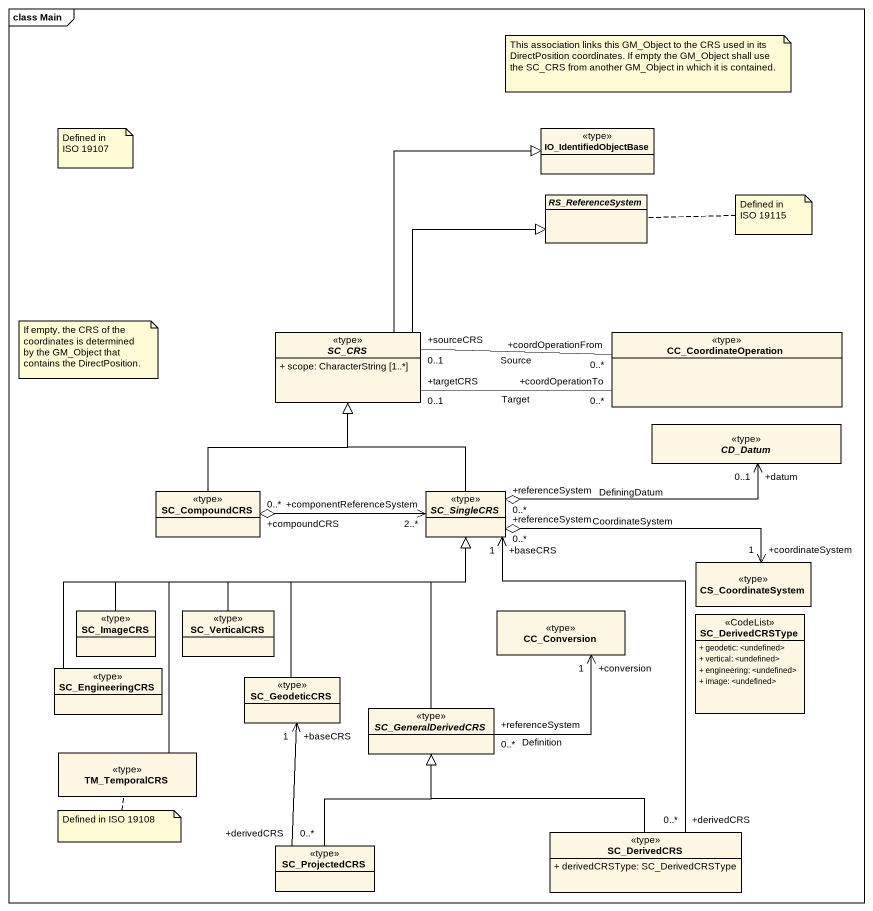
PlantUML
@startuml
mainframe class Main
hide circle
hide empty members
skinparam classAttributeIconSize 0
class IO_IdentifiedObjectBase <<type>>
abstract class RS_ReferenceSystem
abstract class SC_CRS <<type>> {
  + scope: CharacterString [1..*]
}
class CC_CoordinateOperation <<type>>
abstract class CD_Datum <<type>>
class SC_CompoundCRS <<type>>
abstract class SC_SingleCRS <<type>>
class CS_CoordinateSystem <<type>>
class SC_ImageCRS <<type>>
class SC_VerticalCRS <<type>>
class CC_Conversion <<type>>
class SC_DerivedCRSType <<CodeList>> {
  + geodetic: <undefined>
  + vertical: <undefined>
  + engineering: <undefined>
  + image: <undefined>
}
class SC_EngineeringCRS <<type>>
class SC_GeodeticCRS <<type>>
abstract class SC_GeneralDerivedCRS <<type>>
class TM_TemporalCRS <<type>>
class SC_ProjectedCRS <<type>>
class SC_DerivedCRS <<type>> {
  + derivedCRSType: SC_DerivedCRSType
}
SC_CRS -up-|> IO_IdentifiedObjectBase
SC_CRS -right-|> RS_ReferenceSystem
SC_CRS "+targetCRS\n0..1" -right- "+coordOperationTo\n0..*" CC_CoordinateOperation : Target
CC_CoordinateOperation "+coordOperationFrom\n0..*" -left- "+sourceCRS\n0..1" SC_CRS : Source
CD_Datum "+datum\n0..1" <-left-o "+referenceSystem\n0..*" SC_SingleCRS : DefiningDatum
SC_CompoundCRS -up-|> SC_CRS
SC_SingleCRS -up-|> SC_CRS
SC_SingleCRS "+componentReferenceSystem\n2..*" <-left-o "+compoundCRS\n0..*" SC_CompoundCRS
SC_SingleCRS "+baseCRS\n1" <-- "+derivedCRS\n0..*" SC_DerivedCRS
CS_CoordinateSystem "+coordinateSystem\n1" <-left-o "+referenceSystem\n0..*" SC_SingleCRS : CoordinateSystem
SC_ImageCRS -right-|> SC_SingleCRS
SC_VerticalCRS -right-|> SC_SingleCRS
SC_EngineeringCRS -right-|> SC_SingleCRS
SC_GeodeticCRS -up-|> SC_SingleCRS
SC_GeneralDerivedCRS -up-|> SC_SingleCRS
SC_GeneralDerivedCRS "+referenceSystem\n0..*" -up-> "+conversion\n1" CC_Conversion : Definition
TM_TemporalCRS -up-|> SC_SingleCRS
SC_ProjectedCRS "+derivedCRS\n0..*" -up-> "+baseCRS\n1" SC_GeodeticCRS
SC_ProjectedCRS -up-|> SC_GeneralDerivedCRS
SC_DerivedCRS -up-|> SC_GeneralDerivedCRS
note as N1
  This association links this GM_Object to the CRS used in its DirectPosition coordinates. If empty the GM_Object shall use the SC_CRS from another GM_Object in which it is contained.
end note
note as N2
  Defined in
  ISO 19107
end note
note right of RS_ReferenceSystem : Defined in ISO 19115
note as N4
  If empty, the CRS of the coordinates is determined by the GM_Object that contains the DirectPosition.
end note
note bottom of TM_TemporalCRS : Defined in ISO 19108
@enduml
